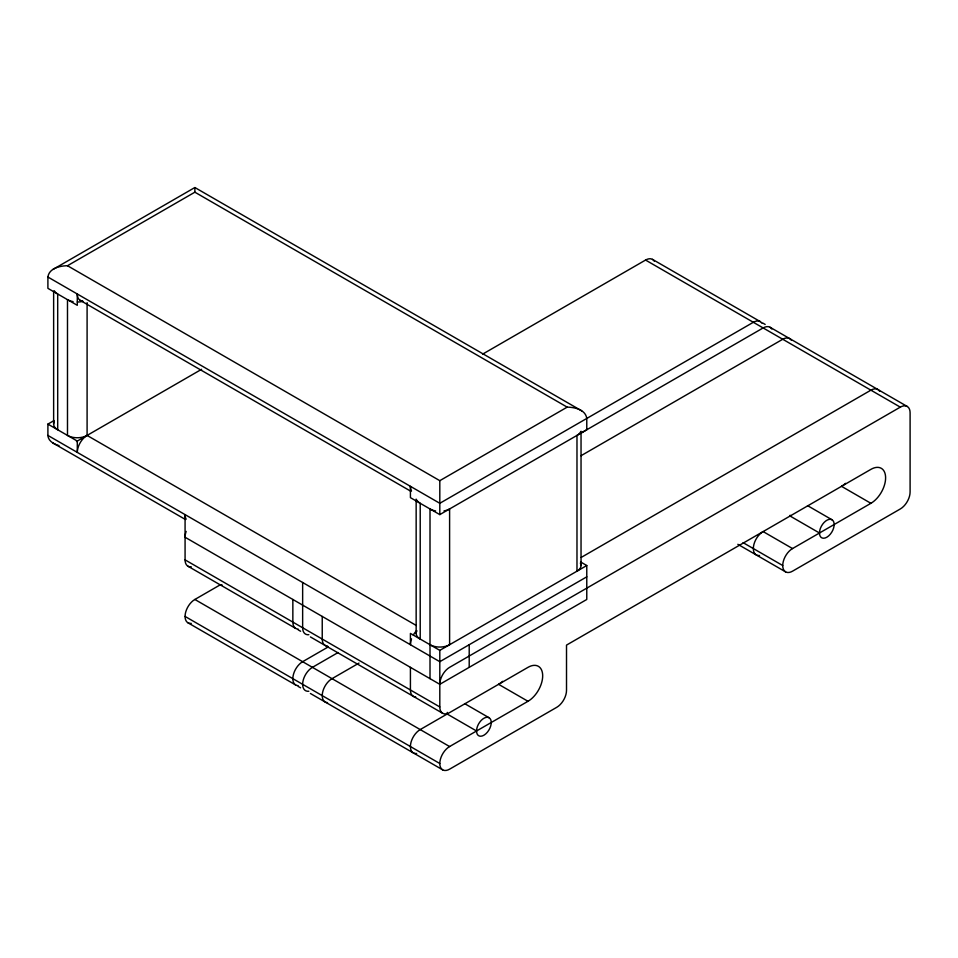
<?xml version="1.0" encoding="UTF-8"?>
<svg xmlns="http://www.w3.org/2000/svg" width="958" height="958" viewBox="0 0 958 958"><rect width="100%" height="100%" fill="white"/><g stroke="black" fill="none" stroke-linecap="round" stroke-linejoin="round"><path stroke-width="1.44" d="M53.636 424.107L53.636 291.304M416.155 499.118L416.155 633.406M581.039 565.531L581.039 431.244M82.592 300.992A13.855 7.999 -60 0 1 77.299 293.998L77.299 305.315L47.9 288.346L47.9 277.03C49.05 268.216 60.031 265.809 67.491 265.725L194.869 192.187L567.184 407.138C574.644 407.222 585.625 409.629 586.775 418.454L586.775 429.759L439.806 514.614L410.419 497.645L410.419 486.329A13.855 7.999 -60 0 0 411.509 490.891M52.977 269.438L194.869 187.517L581.698 410.85M59.013 445.626C54.151 444.272 48.163 441.135 47.9 435.423L47.9 424.107L54.019 420.574M76.496 441.542L86.795 435.591M73.095 301.626A13.855 7.999 0 0 1 67.491 299.662L67.491 435.423A13.855 7.999 0 0 0 87.094 435.423L201.599 369.309M482.604 354.149L645.56 260.061A13.855 7.999 -60 0 1 654.266 261.163M191.265 623.383A13.855 7.999 -60 0 1 185.241 614.222A13.855 7.999 -60 0 1 194.869 599.469L220.532 584.655M67.491 265.725L439.806 480.676L567.184 407.138M580.776 433.232L763.131 327.947A13.855 7.999 -60 0 1 771.837 329.037M580.979 455.745L782.734 339.264A13.855 7.999 -60 0 1 791.428 340.353M328.307 646.878L302.644 661.691A13.855 7.999 -60 0 0 293.124 675.821A13.855 7.999 -60 0 0 298.142 685.653M338.102 652.53L312.44 667.343A13.855 7.999 -60 0 0 302.812 682.096A13.855 7.999 -60 0 0 308.835 691.257M358.975 663.104L332.031 678.659A13.855 7.999 -60 0 0 322.511 692.802A13.855 7.999 -60 0 0 327.528 702.621M581.207 557.424L870.906 390.169A13.855 7.999 -60 0 1 879.612 391.259M411.509 638.89A13.855 7.999 -60 0 0 410.419 644.722L410.419 633.406L439.806 650.374L586.775 565.531L586.775 599.469L439.806 684.311L185.074 537.246A13.855 7.999 -60 0 1 186.163 531.415M586.775 576.836L439.806 661.691L47.9 435.423M743.109 542.659L782.734 565.531A13.855 7.999 -60 0 0 792.529 571.184L900.304 508.961A13.855 7.999 -60 0 0 910.1 491.993L910.1 412.802A13.855 7.999 -60 0 0 900.304 407.138L449.601 667.343A13.855 7.999 -60 0 0 439.806 684.311M447.278 712.405A10.394 5.999 -60 0 0 447.158 714.009L420.215 729.577A13.855 7.999 -60 0 0 410.587 744.318A13.855 7.999 -60 0 0 416.61 753.491M782.734 565.531A13.855 7.999 -60 0 1 792.529 548.563L870.906 503.309A20.789 11.999 -60 0 0 885.611 477.85A20.789 11.999 -60 0 0 870.906 469.36L566.513 645.105L566.513 690.359A13.855 7.999 -60 0 1 556.718 707.327L449.601 769.166A13.855 7.999 -60 0 1 439.806 763.514A13.855 7.999 -60 0 1 449.601 746.545L527.99 701.292A20.789 11.999 -60 0 0 542.683 675.833A20.789 11.999 -60 0 0 527.99 667.343L449.601 712.596A13.855 7.999 -60 0 1 439.806 706.944L185.074 559.867L185.074 514.614A13.855 7.999 -60 0 0 186.163 519.176M652.494 259.378L760.269 321.601M762.712 323.014L765.167 324.427M770.064 327.265L907.226 406.455M645.56 260.061L900.304 407.138M870.906 503.309L841.519 486.329A20.789 11.999 -60 0 0 845.555 483.347M807.522 505.62L832.011 519.763A10.394 5.999 -60 0 1 828.718 535.857A10.394 5.999 -60 0 1 819.725 530.66A10.394 5.999 -60 0 1 832.011 519.763M819.473 533.007L790.075 516.027A10.394 5.999 -60 0 1 790.111 515.248M792.529 548.563L763.131 531.582A13.855 7.999 -60 0 0 753.515 546.335A13.855 7.999 -60 0 0 759.526 555.508M737.84 544.3L785.596 571.866M580.656 561.987L586.775 565.531M47.9 277.03L439.806 503.297L753.335 322.295A13.855 7.999 -60 0 1 762.041 323.385M80.161 300.345L410.719 491.191M87.094 302.644L87.094 435.423L416.323 625.502M47.9 424.107L77.299 441.075L77.299 452.392A13.855 7.999 -60 0 1 87.094 435.423M527.99 701.292L498.591 684.323A20.789 11.999 -60 0 0 502.639 681.33M185.397 519.487L52.977 443.027M464.606 703.603L489.095 717.746A10.394 5.999 -60 0 1 485.802 733.84A10.394 5.999 -60 0 1 476.797 728.643A10.394 5.999 -60 0 1 489.095 717.746M447.158 714.009L476.545 730.99M187.936 566.214L295.711 628.436M298.166 629.849L300.608 631.262M310.404 636.926L442.68 713.291M194.869 599.469L449.601 746.545M185.074 616.437L439.806 763.514M187.936 622.784L295.711 685.006M298.166 686.419L300.608 687.832M310.404 693.484L442.68 769.849M469.204 644.722L469.204 667.343M439.806 480.676L439.806 514.614M439.806 650.374L439.806 706.944M430.01 678.659L430.01 508.961A13.855 7.999 0 0 0 435.603 510.925M410.419 667.343L410.419 689.976A13.855 7.999 -60 0 0 415.712 696.969M322.235 616.437L322.235 639.058A13.855 7.999 -60 0 0 327.528 646.051M302.644 582.5L302.644 627.753A13.855 7.999 -60 0 0 308.835 634.699M292.849 599.469L292.849 622.089A13.855 7.999 -60 0 0 298.142 629.083M194.869 187.612L194.869 192.187M430.01 644.722A13.855 7.999 0 0 0 449.601 644.722L449.601 508.961A13.855 7.999 0 0 1 444.009 510.925M221.933 585.386A10.394 5.999 -60 0 1 221.837 584.655M191.265 566.813A13.855 7.999 -60 0 1 185.074 559.867M54.295 290.777A13.855 7.999 0 0 0 57.696 294.01L57.696 429.771A13.855 7.999 0 0 1 54.295 421.688M416.814 630.975A13.855 7.999 0 0 0 420.215 639.058L420.215 503.297A13.855 7.999 0 0 1 416.814 500.076M82.795 301.351A13.855 7.999 0 0 1 77.299 302.01M413.281 635.058A13.855 7.999 -60 0 1 416.61 630.627M580.38 432.19A13.855 7.999 0 0 1 576.979 435.423L576.979 571.184A13.855 7.999 0 0 0 580.38 563.1"/></g></svg>
